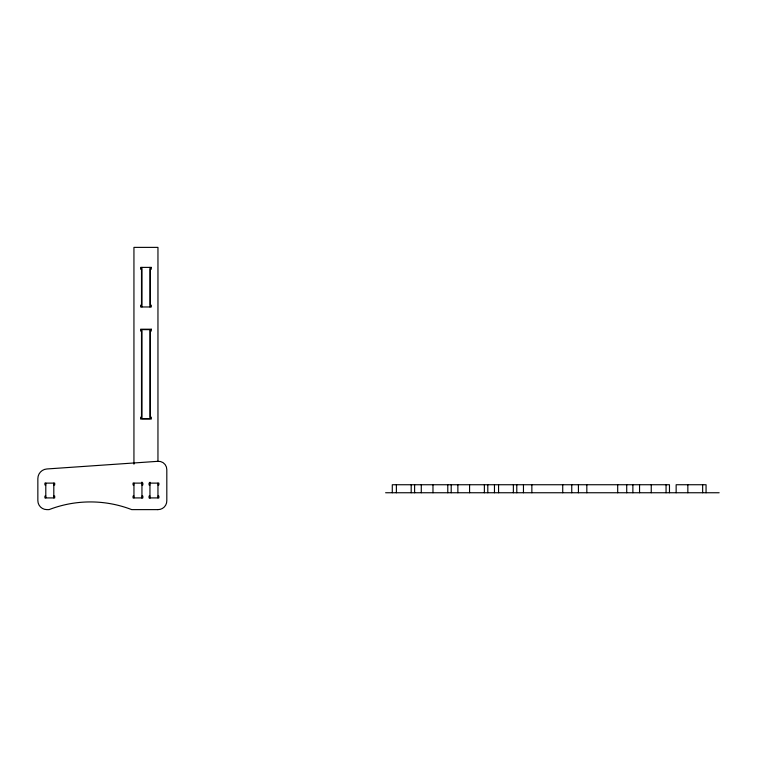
<?xml version="1.0" encoding="UTF-8"?>
<svg xmlns="http://www.w3.org/2000/svg" width="757" height="757" viewBox="0 0 757 757"><rect width="100%" height="100%" fill="white"/><g stroke="black" fill="none" stroke-linecap="round" stroke-linejoin="round"><path stroke-width="1.14" d="M45.798 484.934L44.909 484.934L44.909 483.117L54.693 483.117L54.693 484.934L53.804 484.934M133.951 484.934L133.062 484.934L133.062 483.117L142.846 483.117L142.846 484.934L141.956 484.934M149.952 484.934L149.063 484.934L149.063 483.117L158.856 483.117L158.856 484.934L157.967 484.934M385.616 492.75L719.15 492.75M45.798 496.1L44.909 496.1L44.909 497.917L54.693 497.917L54.693 496.1L53.804 496.1M133.951 496.1L133.062 496.1L133.062 497.917L142.846 497.917L142.846 496.1L141.956 496.1M149.952 496.1L149.063 496.1L149.063 497.917L158.856 497.917L158.856 496.1L157.967 496.1M157.958 509.622L131.727 509.622A114.809 114.809 0 0 0 49.082 509.622L46.858 509.622A9.008 9.008 0 0 1 37.85 500.595L37.85 478.632A9.68 9.68 0 0 1 46.858 468.971L157.806 461.325A8.261 8.261 0 0 1 166.814 469.728L166.814 500.595A8.772 8.772 0 0 1 157.787 509.622M706.063 492.741L706.063 484.735L676.143 484.735L676.143 492.741M702.647 484.735L702.647 492.741M687.848 484.735L687.848 492.741M669.472 492.741L669.472 484.735L392.287 484.745L392.287 492.75M666.056 484.735L666.056 492.741M651.247 484.735L651.247 492.741M639.551 484.735L639.551 492.741M632.88 484.745L632.88 492.75M626.72 484.745L626.72 492.75M617.693 484.745L617.693 492.75M586.826 484.745L586.826 492.75M578.424 484.745L578.424 492.75M571.753 484.745L571.753 492.75M562.725 484.745L562.725 492.75M531.859 484.745L531.859 492.75M523.456 484.745L523.456 492.75M516.785 484.745L516.785 492.75M513.369 484.745L513.369 492.75M498.56 484.745L498.56 492.75M494.463 484.745L494.463 492.75M487.801 484.735L487.801 492.741M484.376 484.735L484.376 492.741M469.577 484.735L469.577 492.741M457.871 484.735L457.871 492.741M451.2 484.735L451.2 492.741M447.784 484.735L447.784 492.741M432.976 484.735L432.976 492.741M421.28 484.735L421.28 492.741M414.609 484.745L414.609 492.75M411.193 484.745L411.193 492.75M396.384 484.745L396.384 492.75M157.958 460.824L157.958 247.378L133.942 247.378L133.942 464.202M157.958 483.117L157.958 497.917M149.952 267.391L149.952 306.973M149.952 482.228L149.952 498.21M141.947 267.391L141.947 306.973M141.947 482.067L141.947 498.144M133.951 483.117L133.951 497.917M53.804 483.117L53.804 497.917M45.798 483.117L45.798 497.917M151.286 267.391L140.613 267.391L140.613 269.218L141.502 269.218L141.502 305.194L140.613 305.194L140.613 306.973L151.286 306.973L151.286 305.194L150.397 305.194L150.397 269.218L151.286 269.218L151.286 267.391M151.286 329.21L140.613 329.21L140.613 331.027L141.502 331.027L141.502 417.211L140.613 417.211L140.613 419.037L151.334 419.037L151.334 417.211L150.397 417.211L150.397 331.027L151.286 331.027L151.286 329.21M149.952 329.636L141.947 329.636L141.947 418.574L149.952 418.574L149.952 329.636"/></g></svg>
